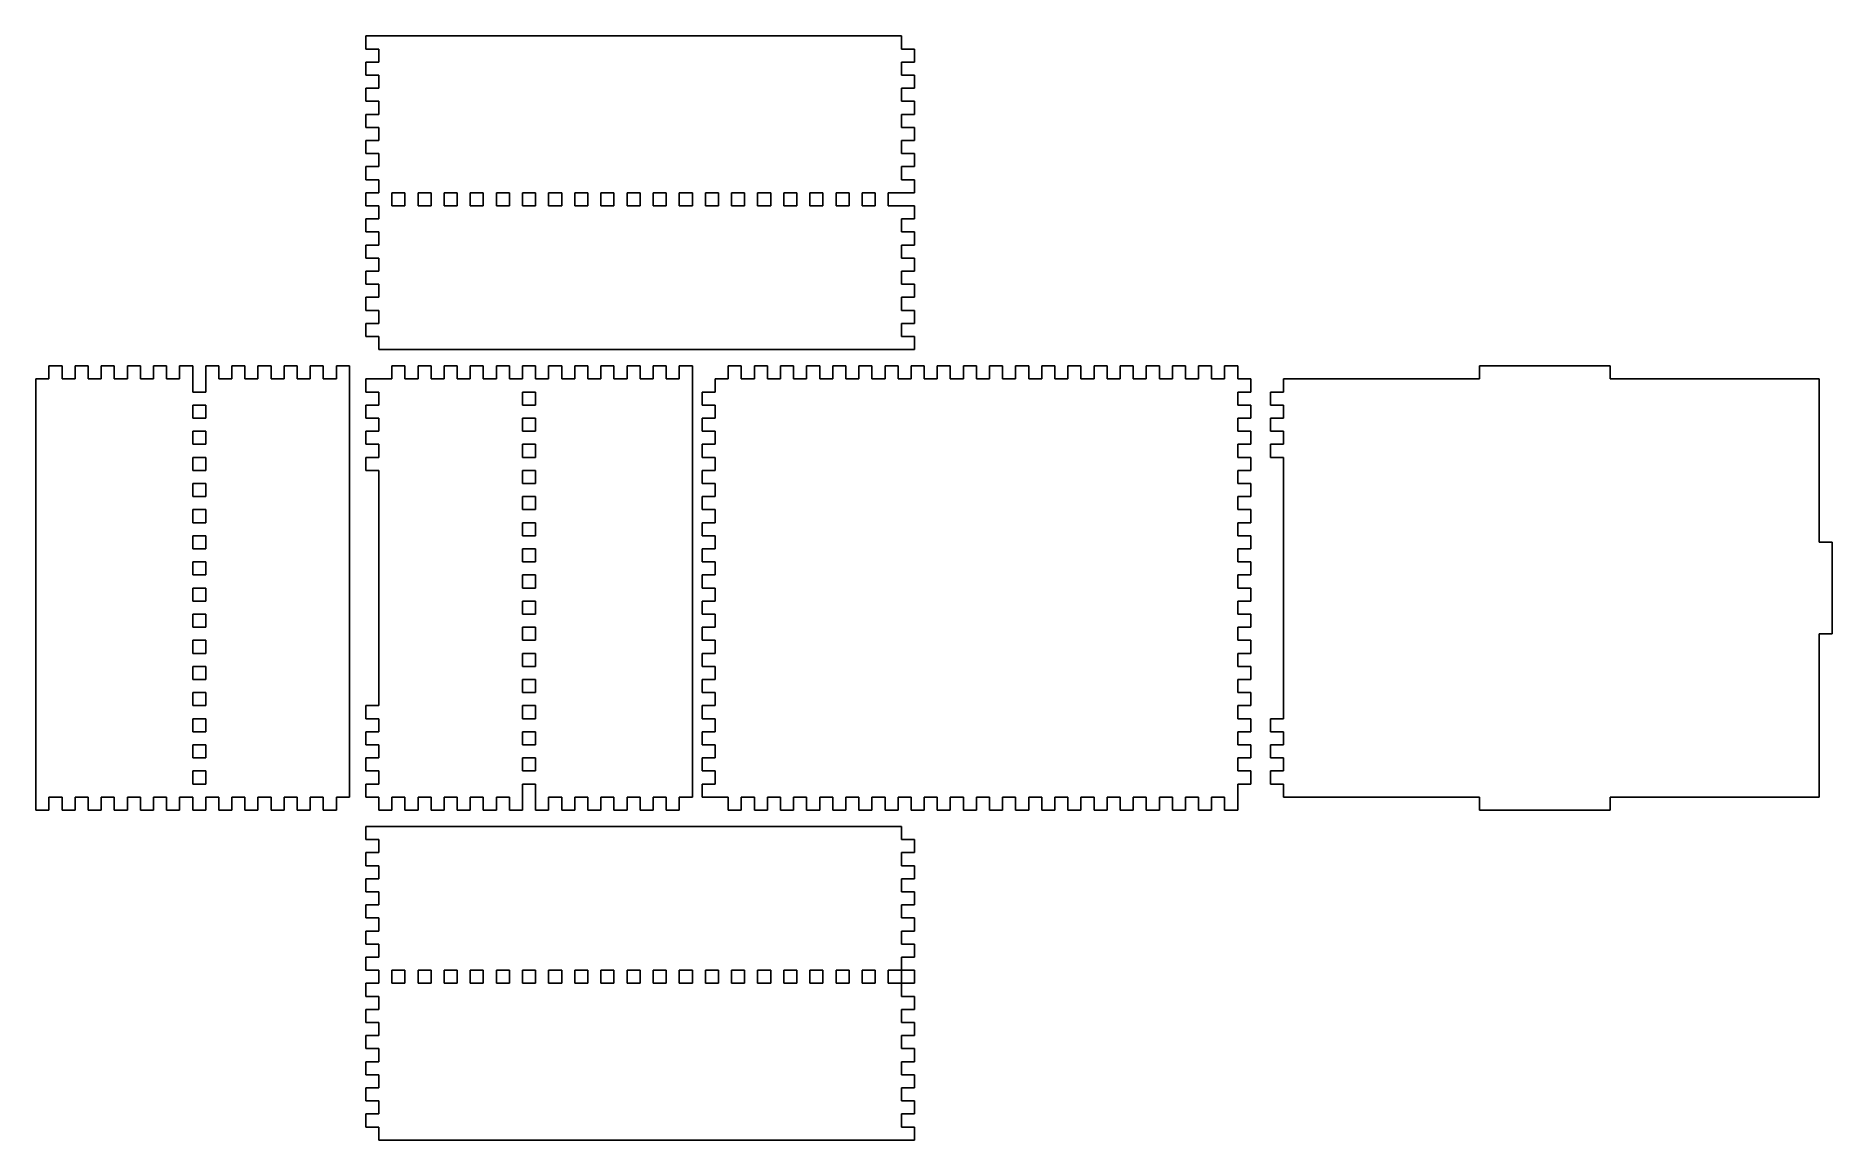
# Model space of a CAD drawing. Header units: metres. Extents: x -105 to 445, y -105 to 233.
import ezdxf

# ---------------------------------------------------------------- set-up
doc = ezdxf.new("R2010")
doc.units = ezdxf.units.M

msp = doc.modelspace()

# ---------------------------------------------------------------- linework, layer by layer
for p, q in [((160, 233), (-4, 233)), ((-4, 233), (-4, 229)), ((160, 229), (160, 233)), ((-4, 229), (0, 229)), ((0, 229), (0, 225)), ((164, 229), (160, 229)), ((164, 225), (164, 229)), ((0, 225), (-4, 225)), ((-4, 225), (-4, 221)), ((-4, 221), (0, 221)), ((0, 221), (0, 217)), ((160, 221), (160, 225)), ((160, 225), (164, 225)), ((164, 221), (160, 221)), ((164, 217), (164, 221)), ((0, 217), (-4, 217)), ((-4, 217), (-4, 213)), ((160, 213), (160, 217)), ((160, 217), (164, 217)), ((-4, 213), (0, 213)), ((0, 209), (-4, 209)), ((-4, 209), (-4, 205)), ((0, 213), (0, 209)), ((164, 213), (160, 213)), ((160, 205), (160, 209)), ((160, 209), (164, 209)), ((164, 209), (164, 213)), ((-4, 205), (0, 205)), ((0, 205), (0, 201)), ((164, 205), (160, 205)), ((164, 201), (164, 205)), ((0, 201), (-4, 201)), ((-4, 201), (-4, 197)), ((160, 197), (160, 201)), ((160, 201), (164, 201)), ((-4, 197), (0, 197)), ((0, 193), (-4, 193)), ((-4, 193), (-4, 189)), ((0, 197), (0, 193)), ((164, 197), (160, 197)), ((160, 189), (160, 193)), ((160, 193), (164, 193)), ((164, 193), (164, 197)), ((-4, 189), (0, 189)), ((0, 189), (0, 185)), ((164, 189), (160, 189)), ((164, 185), (164, 189)), ((0, 185), (-4, 185)), ((-4, 185), (-4, 181)), ((4, 181), (4, 185)), ((4, 185), (8, 185)), ((8, 185), (8, 181)), ((12, 181), (12, 185)), ((12, 185), (16, 185)), ((16, 185), (16, 181)), ((20, 181), (20, 185)), ((20, 185), (24, 185)), ((24, 185), (24, 181)), ((28, 181), (28, 185)), ((28, 185), (32, 185)), ((32, 185), (32, 181)), ((36, 181), (36, 185)), ((36, 185), (40, 185)), ((40, 185), (40, 181)), ((44, 181), (44, 185)), ((44, 185), (48, 185)), ((48, 185), (48, 181)), ((52, 181), (52, 185)), ((52, 185), (56, 185)), ((56, 185), (56, 181)), ((60, 181), (60, 185)), ((60, 185), (64, 185)), ((64, 185), (64, 181)), ((68, 181), (68, 185)), ((68, 185), (72, 185)), ((72, 185), (72, 181)), ((76, 181), (76, 185)), ((76, 185), (80, 185)), ((80, 185), (80, 181)), ((84, 181), (84, 185)), ((84, 185), (88, 185)), ((88, 185), (88, 181)), ((92, 181), (92, 185)), ((92, 185), (96, 185)), ((96, 185), (96, 181)), ((100, 181), (100, 185)), ((100, 185), (104, 185)), ((104, 185), (104, 181)), ((108, 181), (108, 185)), ((108, 185), (112, 185)), ((112, 185), (112, 181)), ((116, 181), (116, 185)), ((116, 185), (120, 185)), ((120, 185), (120, 181)), ((124, 181), (124, 185)), ((124, 185), (128, 185)), ((128, 185), (128, 181)), ((132, 181), (132, 185)), ((132, 185), (136, 185)), ((136, 185), (136, 181)), ((140, 181), (140, 185)), ((140, 185), (144, 185)), ((144, 185), (144, 181)), ((148, 181), (148, 185)), ((148, 185), (152, 185)), ((152, 185), (152, 181)), ((156, 185), (164, 185)), ((156, 181), (156, 185)), ((-4, 181), (0, 181)), ((0, 177), (-4, 177)), ((-4, 177), (-4, 173)), ((0, 181), (0, 177)), ((8, 181), (4, 181)), ((16, 181), (12, 181)), ((24, 181), (20, 181)), ((32, 181), (28, 181)), ((40, 181), (36, 181)), ((48, 181), (44, 181)), ((56, 181), (52, 181)), ((64, 181), (60, 181)), ((72, 181), (68, 181)), ((80, 181), (76, 181)), ((88, 181), (84, 181)), ((96, 181), (92, 181)), ((104, 181), (100, 181)), ((112, 181), (108, 181)), ((120, 181), (116, 181)), ((128, 181), (124, 181)), ((136, 181), (132, 181)), ((144, 181), (140, 181)), ((152, 181), (148, 181)), ((164, 181), (156, 181)), ((160, 173), (160, 177)), ((160, 177), (164, 177)), ((164, 177), (164, 181)), ((-4, 173), (0, 173)), ((0, 173), (0, 169)), ((164, 173), (160, 173)), ((164, 169), (164, 173)), ((0, 169), (-4, 169)), ((-4, 169), (-4, 165)), ((-4, 165), (0, 165)), ((0, 165), (0, 161)), ((160, 165), (160, 169)), ((160, 169), (164, 169)), ((164, 165), (160, 165)), ((164, 161), (164, 165)), ((0, 161), (-4, 161)), ((-4, 161), (-4, 157)), ((160, 157), (160, 161)), ((160, 161), (164, 161)), ((-4, 157), (0, 157)), ((0, 157), (0, 153)), ((164, 157), (160, 157)), ((164, 153), (164, 157)), ((0, 153), (-4, 153)), ((-4, 153), (-4, 149)), ((-4, 149), (0, 149)), ((0, 149), (0, 145)), ((160, 149), (160, 153)), ((160, 153), (164, 153)), ((164, 149), (160, 149)), ((164, 145), (164, 149)), ((0, 145), (-4, 145)), ((-4, 145), (-4, 141)), ((160, 141), (160, 145)), ((160, 145), (164, 145)), ((-4, 141), (0, 141)), ((0, 141), (0, 137)), ((164, 141), (160, 141)), ((164, 137), (164, 141)), ((-97, 132), (-101, 132)), ((-101, 132), (-101, 128)), ((-97, 128), (-97, 132)), ((-89, 132), (-93, 132)), ((-93, 132), (-93, 128)), ((-89, 128), (-89, 132)), ((-81, 132), (-85, 132)), ((-85, 132), (-85, 128)), ((-81, 128), (-81, 132)), ((-73, 132), (-77, 132)), ((-77, 132), (-77, 128)), ((-73, 128), (-73, 132)), ((-65, 132), (-69, 132)), ((-69, 132), (-69, 128)), ((-65, 128), (-65, 132)), ((-57, 132), (-61, 132)), ((-61, 132), (-61, 128)), ((-57, 124), (-57, 132)), ((-49, 132), (-53, 132)), ((-53, 132), (-53, 124)), ((-49, 128), (-49, 132)), ((-41, 132), (-45, 132)), ((-45, 132), (-45, 128)), ((-41, 128), (-41, 132)), ((-33, 132), (-37, 132)), ((-37, 132), (-37, 128)), ((-33, 128), (-33, 132)), ((-25, 132), (-29, 132)), ((-29, 132), (-29, 128)), ((-25, 128), (-25, 132)), ((-17, 132), (-21, 132)), ((-21, 132), (-21, 128)), ((-17, 128), (-17, 132)), ((-9, 132), (-13, 132)), ((-13, 132), (-13, 128)), ((-9, 0), (-9, 132)), ((0, 137), (164, 137)), ((8, 132), (4, 132)), ((4, 132), (4, 128)), ((8, 128), (8, 132)), ((16, 132), (12, 132)), ((12, 132), (12, 128)), ((16, 128), (16, 132)), ((24, 132), (20, 132)), ((20, 132), (20, 128)), ((24, 128), (24, 132)), ((32, 132), (28, 132)), ((28, 132), (28, 128)), ((32, 128), (32, 132)), ((40, 132), (36, 132)), ((36, 132), (36, 128)), ((40, 128), (40, 132)), ((48, 132), (44, 132)), ((44, 132), (44, 128)), ((48, 128), (48, 132)), ((56, 132), (52, 132)), ((52, 132), (52, 128)), ((56, 128), (56, 132)), ((64, 132), (60, 132)), ((60, 132), (60, 128)), ((64, 128), (64, 132)), ((72, 132), (68, 132)), ((68, 132), (68, 128)), ((72, 128), (72, 132)), ((80, 132), (76, 132)), ((76, 132), (76, 128)), ((80, 128), (80, 132)), ((88, 132), (84, 132)), ((84, 132), (84, 128)), ((88, 128), (88, 132)), ((96, 132), (92, 132)), ((92, 132), (92, 128)), ((96, 0), (96, 132)), ((111, 132), (107, 132)), ((107, 132), (107, 128)), ((111, 128), (111, 132)), ((119, 132), (115, 132)), ((115, 132), (115, 128)), ((119, 128), (119, 132)), ((127, 132), (123, 132)), ((123, 132), (123, 128)), ((127, 128), (127, 132)), ((135, 132), (131, 132)), ((131, 132), (131, 128)), ((135, 128), (135, 132)), ((143, 132), (139, 132)), ((139, 132), (139, 128)), ((143, 128), (143, 132)), ((151, 132), (147, 132)), ((147, 132), (147, 128)), ((151, 128), (151, 132)), ((159, 132), (155, 132)), ((155, 132), (155, 128)), ((159, 128), (159, 132)), ((167, 132), (163, 132)), ((163, 132), (163, 128)), ((167, 128), (167, 132)), ((175, 132), (171, 132)), ((171, 132), (171, 128)), ((175, 128), (175, 132)), ((183, 132), (179, 132)), ((179, 132), (179, 128)), ((183, 128), (183, 132)), ((191, 132), (187, 132)), ((187, 132), (187, 128)), ((191, 128), (191, 132)), ((199, 132), (195, 132)), ((195, 132), (195, 128)), ((199, 128), (199, 132)), ((207, 132), (203, 132)), ((203, 132), (203, 128)), ((207, 128), (207, 132)), ((215, 132), (211, 132)), ((211, 132), (211, 128)), ((215, 128), (215, 132)), ((223, 132), (219, 132)), ((219, 132), (219, 128)), ((223, 128), (223, 132)), ((231, 132), (227, 132)), ((227, 132), (227, 128)), ((231, 128), (231, 132)), ((239, 132), (235, 132)), ((235, 132), (235, 128)), ((239, 128), (239, 132)), ((247, 132), (243, 132)), ((243, 132), (243, 128)), ((247, 128), (247, 132)), ((255, 132), (251, 132)), ((251, 132), (251, 128)), ((255, 128), (255, 132)), ((263, 132), (259, 132)), ((259, 132), (259, 128)), ((263, 128), (263, 132)), ((377, 132), (337, 132)), ((337, 132), (337, 128)), ((377, 128), (377, 132)), ((-101, 128), (-105, 128)), ((-105, 128), (-105, -4)), ((-93, 128), (-97, 128)), ((-85, 128), (-89, 128)), ((-77, 128), (-81, 128)), ((-69, 128), (-73, 128)), ((-61, 128), (-65, 128)), ((-45, 128), (-49, 128)), ((-37, 128), (-41, 128)), ((-29, 128), (-33, 128)), ((-21, 128), (-25, 128)), ((-13, 128), (-17, 128)), ((4, 128), (-4, 128)), ((-4, 128), (-4, 124)), ((12, 128), (8, 128)), ((20, 128), (16, 128)), ((28, 128), (24, 128)), ((36, 128), (32, 128)), ((44, 128), (40, 128)), ((52, 128), (48, 128)), ((60, 128), (56, 128)), ((68, 128), (64, 128)), ((76, 128), (72, 128)), ((84, 128), (80, 128)), ((92, 128), (88, 128)), ((107, 128), (103, 128)), ((103, 128), (103, 124)), ((115, 128), (111, 128)), ((123, 128), (119, 128)), ((131, 128), (127, 128)), ((139, 128), (135, 128)), ((147, 128), (143, 128)), ((155, 128), (151, 128)), ((163, 128), (159, 128)), ((171, 128), (167, 128)), ((179, 128), (175, 128)), ((187, 128), (183, 128)), ((195, 128), (191, 128)), ((203, 128), (199, 128)), ((211, 128), (207, 128)), ((219, 128), (215, 128)), ((227, 128), (223, 128)), ((235, 128), (231, 128)), ((243, 128), (239, 128)), ((251, 128), (247, 128)), ((259, 128), (255, 128)), ((267, 128), (263, 128)), ((267, 124), (267, 128)), ((337, 128), (277, 128)), ((277, 128), (277, 124)), ((441, 128), (377, 128)), ((441, 78), (441, 128)), ((-53, 124), (-57, 124)), ((-4, 124), (0, 124)), ((0, 124), (0, 120)), ((44, 120), (44, 124)), ((44, 124), (48, 124)), ((48, 124), (48, 120)), ((103, 124), (99, 124)), ((99, 124), (99, 120)), ((263, 120), (263, 124)), ((263, 124), (267, 124)), ((277, 124), (273, 124)), ((273, 124), (273, 120)), ((-57, 116), (-57, 120)), ((-57, 120), (-53, 120)), ((-53, 116), (-57, 116)), ((-53, 120), (-53, 116)), ((0, 120), (-4, 120)), ((-4, 120), (-4, 116)), ((-4, 116), (0, 116)), ((0, 116), (0, 112)), ((48, 120), (44, 120)), ((44, 112), (44, 116)), ((44, 116), (48, 116)), ((48, 116), (48, 112)), ((99, 120), (103, 120)), ((103, 116), (99, 116)), ((99, 116), (99, 112)), ((103, 120), (103, 116)), ((267, 120), (263, 120)), ((263, 112), (263, 116)), ((263, 116), (267, 116)), ((267, 116), (267, 120)), ((273, 120), (277, 120)), ((277, 116), (273, 116)), ((273, 116), (273, 112)), ((277, 120), (277, 116)), ((-57, 108), (-57, 112)), ((-57, 112), (-53, 112)), ((-53, 112), (-53, 108)), ((0, 112), (-4, 112)), ((-4, 112), (-4, 108)), ((48, 112), (44, 112)), ((99, 112), (103, 112)), ((103, 112), (103, 108)), ((267, 112), (263, 112)), ((267, 108), (267, 112)), ((273, 112), (277, 112)), ((277, 112), (277, 108)), ((-53, 108), (-57, 108)), ((-4, 108), (0, 108)), ((0, 108), (0, 104)), ((44, 104), (44, 108)), ((44, 108), (48, 108)), ((48, 108), (48, 104)), ((103, 108), (99, 108)), ((99, 108), (99, 104)), ((263, 104), (263, 108)), ((263, 108), (267, 108)), ((277, 108), (273, 108)), ((273, 108), (273, 104)), ((-57, 100), (-57, 104)), ((-57, 104), (-53, 104)), ((-53, 100), (-57, 100)), ((-53, 104), (-53, 100)), ((0, 104), (-4, 104)), ((-4, 104), (-4, 100)), ((-4, 100), (0, 100)), ((0, 100), (0, 28)), ((48, 104), (44, 104)), ((44, 96), (44, 100)), ((44, 100), (48, 100)), ((48, 100), (48, 96)), ((99, 104), (103, 104)), ((103, 100), (99, 100)), ((99, 100), (99, 96)), ((103, 104), (103, 100)), ((267, 104), (263, 104)), ((263, 96), (263, 100)), ((263, 100), (267, 100)), ((267, 100), (267, 104)), ((273, 104), (277, 104)), ((277, 104), (277, 24)), ((-57, 92), (-57, 96)), ((-57, 96), (-53, 96)), ((-53, 96), (-53, 92)), ((48, 96), (44, 96)), ((99, 96), (103, 96)), ((103, 96), (103, 92)), ((267, 96), (263, 96)), ((267, 92), (267, 96)), ((-53, 92), (-57, 92)), ((-57, 84), (-57, 88)), ((-57, 88), (-53, 88)), ((-53, 88), (-53, 84)), ((44, 88), (44, 92)), ((44, 92), (48, 92)), ((48, 88), (44, 88)), ((48, 92), (48, 88)), ((103, 92), (99, 92)), ((99, 92), (99, 88)), ((99, 88), (103, 88)), ((103, 88), (103, 84)), ((263, 88), (263, 92)), ((263, 92), (267, 92)), ((267, 88), (263, 88)), ((267, 84), (267, 88)), ((-53, 84), (-57, 84)), ((44, 80), (44, 84)), ((44, 84), (48, 84)), ((48, 84), (48, 80)), ((103, 84), (99, 84)), ((99, 84), (99, 80)), ((263, 80), (263, 84)), ((263, 84), (267, 84)), ((-57, 76), (-57, 80)), ((-57, 80), (-53, 80)), ((-53, 80), (-53, 76)), ((48, 80), (44, 80)), ((99, 80), (103, 80)), ((103, 80), (103, 76)), ((267, 80), (263, 80)), ((267, 76), (267, 80)), ((445, 78), (441, 78)), ((445, 50), (445, 78)), ((-53, 76), (-57, 76)), ((-57, 68), (-57, 72)), ((-57, 72), (-53, 72)), ((-53, 72), (-53, 68)), ((44, 72), (44, 76)), ((44, 76), (48, 76)), ((48, 72), (44, 72)), ((48, 76), (48, 72)), ((103, 76), (99, 76)), ((99, 76), (99, 72)), ((99, 72), (103, 72)), ((103, 72), (103, 68)), ((263, 72), (263, 76)), ((263, 76), (267, 76)), ((267, 72), (263, 72)), ((267, 68), (267, 72)), ((-53, 68), (-57, 68)), ((44, 64), (44, 68)), ((44, 68), (48, 68)), ((48, 68), (48, 64)), ((103, 68), (99, 68)), ((99, 68), (99, 64)), ((263, 64), (263, 68)), ((263, 68), (267, 68)), ((-57, 60), (-57, 64)), ((-57, 64), (-53, 64)), ((-53, 64), (-53, 60)), ((48, 64), (44, 64)), ((99, 64), (103, 64)), ((103, 64), (103, 60)), ((267, 64), (263, 64)), ((267, 60), (267, 64)), ((-53, 60), (-57, 60)), ((-57, 52), (-57, 56)), ((-57, 56), (-53, 56)), ((-53, 56), (-53, 52)), ((44, 56), (44, 60)), ((44, 60), (48, 60)), ((48, 56), (44, 56)), ((48, 60), (48, 56)), ((103, 60), (99, 60)), ((99, 60), (99, 56)), ((99, 56), (103, 56)), ((103, 56), (103, 52)), ((263, 56), (263, 60)), ((263, 60), (267, 60)), ((267, 56), (263, 56)), ((267, 52), (267, 56)), ((-53, 52), (-57, 52)), ((44, 48), (44, 52)), ((44, 52), (48, 52)), ((48, 52), (48, 48)), ((103, 52), (99, 52)), ((99, 52), (99, 48)), ((263, 48), (263, 52)), ((263, 52), (267, 52)), ((441, 0), (441, 50)), ((441, 50), (445, 50)), ((-57, 44), (-57, 48)), ((-57, 48), (-53, 48)), ((-53, 44), (-57, 44)), ((-53, 48), (-53, 44)), ((48, 48), (44, 48)), ((44, 40), (44, 44)), ((44, 44), (48, 44)), ((48, 44), (48, 40)), ((99, 48), (103, 48)), ((103, 44), (99, 44)), ((99, 44), (99, 40)), ((103, 48), (103, 44)), ((267, 48), (263, 48)), ((263, 40), (263, 44)), ((263, 44), (267, 44)), ((267, 44), (267, 48)), ((-57, 36), (-57, 40)), ((-57, 40), (-53, 40)), ((-53, 40), (-53, 36)), ((48, 40), (44, 40)), ((99, 40), (103, 40)), ((103, 40), (103, 36)), ((267, 40), (263, 40)), ((267, 36), (267, 40)), ((-53, 36), (-57, 36)), ((44, 32), (44, 36)), ((44, 36), (48, 36)), ((48, 36), (48, 32)), ((103, 36), (99, 36)), ((99, 36), (99, 32)), ((263, 32), (263, 36)), ((263, 36), (267, 36)), ((-57, 28), (-57, 32)), ((-57, 32), (-53, 32)), ((-53, 28), (-57, 28)), ((-53, 32), (-53, 28)), ((0, 28), (-4, 28)), ((-4, 28), (-4, 24)), ((48, 32), (44, 32)), ((44, 24), (44, 28)), ((44, 28), (48, 28)), ((48, 28), (48, 24)), ((99, 32), (103, 32)), ((103, 28), (99, 28)), ((99, 28), (99, 24)), ((103, 32), (103, 28)), ((267, 32), (263, 32)), ((263, 24), (263, 28)), ((263, 28), (267, 28)), ((267, 28), (267, 32)), ((-57, 20), (-57, 24)), ((-57, 24), (-53, 24)), ((-53, 24), (-53, 20)), ((-4, 24), (0, 24)), ((0, 24), (0, 20)), ((48, 24), (44, 24)), ((99, 24), (103, 24)), ((103, 24), (103, 20)), ((267, 24), (263, 24)), ((267, 20), (267, 24)), ((277, 24), (273, 24)), ((273, 24), (273, 20)), ((-53, 20), (-57, 20)), ((0, 20), (-4, 20)), ((-4, 20), (-4, 16)), ((44, 16), (44, 20)), ((44, 20), (48, 20)), ((48, 20), (48, 16)), ((103, 20), (99, 20)), ((99, 20), (99, 16)), ((263, 16), (263, 20)), ((263, 20), (267, 20)), ((273, 20), (277, 20)), ((277, 20), (277, 16)), ((-57, 12), (-57, 16)), ((-57, 16), (-53, 16)), ((-53, 12), (-57, 12)), ((-53, 16), (-53, 12)), ((-4, 16), (0, 16)), ((0, 12), (-4, 12)), ((-4, 12), (-4, 8)), ((0, 16), (0, 12)), ((48, 16), (44, 16)), ((44, 8), (44, 12)), ((44, 12), (48, 12)), ((48, 12), (48, 8)), ((99, 16), (103, 16)), ((103, 12), (99, 12)), ((99, 12), (99, 8)), ((103, 16), (103, 12)), ((267, 16), (263, 16)), ((263, 8), (263, 12)), ((263, 12), (267, 12)), ((267, 12), (267, 16)), ((277, 16), (273, 16)), ((273, 16), (273, 12)), ((273, 12), (277, 12)), ((277, 12), (277, 8)), ((-57, 4), (-57, 8)), ((-57, 8), (-53, 8)), ((-53, 8), (-53, 4)), ((-4, 8), (0, 8)), ((0, 8), (0, 4)), ((48, 8), (44, 8)), ((99, 8), (103, 8)), ((103, 8), (103, 4)), ((267, 8), (263, 8)), ((267, 4), (267, 8)), ((277, 8), (273, 8)), ((273, 8), (273, 4)), ((-101, -4), (-101, 0)), ((-101, 0), (-97, 0)), ((-97, 0), (-97, -4)), ((-93, -4), (-93, 0)), ((-93, 0), (-89, 0)), ((-89, 0), (-89, -4)), ((-85, -4), (-85, 0)), ((-85, 0), (-81, 0)), ((-81, 0), (-81, -4)), ((-77, -4), (-77, 0)), ((-77, 0), (-73, 0)), ((-73, 0), (-73, -4)), ((-69, -4), (-69, 0)), ((-69, 0), (-65, 0)), ((-65, 0), (-65, -4)), ((-61, -4), (-61, 0)), ((-61, 0), (-57, 0)), ((-53, 4), (-57, 4)), ((-57, 0), (-57, -4)), ((-53, -4), (-53, 0)), ((-53, 0), (-49, 0)), ((-49, 0), (-49, -4)), ((-45, -4), (-45, 0)), ((-45, 0), (-41, 0)), ((-41, 0), (-41, -4)), ((-37, -4), (-37, 0)), ((-37, 0), (-33, 0)), ((-33, 0), (-33, -4)), ((-29, -4), (-29, 0)), ((-29, 0), (-25, 0)), ((-25, 0), (-25, -4)), ((-21, -4), (-21, 0)), ((-21, 0), (-17, 0)), ((-17, 0), (-17, -4)), ((-13, -4), (-13, 0)), ((-13, 0), (-9, 0)), ((0, 4), (-4, 4)), ((-4, 4), (-4, 0)), ((-4, 0), (0, 0)), ((0, 0), (0, -4)), ((4, -4), (4, 0)), ((4, 0), (8, 0)), ((8, 0), (8, -4)), ((12, -4), (12, 0)), ((12, 0), (16, 0)), ((16, 0), (16, -4)), ((20, -4), (20, 0)), ((20, 0), (24, 0)), ((24, 0), (24, -4)), ((28, -4), (28, 0)), ((28, 0), (32, 0)), ((32, 0), (32, -4)), ((36, -4), (36, 0)), ((36, 0), (40, 0)), ((40, 0), (40, -4)), ((44, -4), (44, 4)), ((44, 4), (48, 4)), ((48, 4), (48, -4)), ((52, -4), (52, 0)), ((52, 0), (56, 0)), ((56, 0), (56, -4)), ((60, -4), (60, 0)), ((60, 0), (64, 0)), ((64, 0), (64, -4)), ((68, -4), (68, 0)), ((68, 0), (72, 0)), ((72, 0), (72, -4)), ((76, -4), (76, 0)), ((76, 0), (80, 0)), ((80, 0), (80, -4)), ((84, -4), (84, 0)), ((84, 0), (88, 0)), ((88, 0), (88, -4)), ((92, -4), (92, 0)), ((92, 0), (96, 0)), ((103, 4), (99, 4)), ((99, 4), (99, 0)), ((99, 0), (107, 0)), ((107, 0), (107, -4)), ((111, 0), (115, 0)), ((111, -4), (111, 0)), ((115, 0), (115, -4)), ((119, -4), (119, 0)), ((119, 0), (123, 0)), ((123, 0), (123, -4)), ((127, -4), (127, 0)), ((127, 0), (131, 0)), ((131, 0), (131, -4)), ((135, -4), (135, 0)), ((135, 0), (139, 0)), ((139, 0), (139, -4)), ((143, -4), (143, 0)), ((143, 0), (147, 0)), ((147, 0), (147, -4)), ((151, -4), (151, 0)), ((151, 0), (155, 0)), ((155, 0), (155, -4)), ((159, -4), (159, 0)), ((159, 0), (163, 0)), ((163, 0), (163, -4)), ((167, -4), (167, 0)), ((167, 0), (171, 0)), ((171, 0), (171, -4)), ((175, -4), (175, 0)), ((175, 0), (179, 0)), ((179, 0), (179, -4)), ((183, -4), (183, 0)), ((183, 0), (187, 0)), ((187, 0), (187, -4)), ((191, -4), (191, 0)), ((191, 0), (195, 0)), ((195, 0), (195, -4)), ((199, -4), (199, 0)), ((199, 0), (203, 0)), ((203, 0), (203, -4)), ((207, -4), (207, 0)), ((207, 0), (211, 0)), ((211, 0), (211, -4)), ((215, -4), (215, 0)), ((215, 0), (219, 0)), ((219, 0), (219, -4)), ((223, -4), (223, 0)), ((223, 0), (227, 0)), ((227, 0), (227, -4)), ((231, -4), (231, 0)), ((231, 0), (235, 0)), ((235, 0), (235, -4)), ((239, -4), (239, 0)), ((239, 0), (243, 0)), ((243, 0), (243, -4)), ((247, -4), (247, 0)), ((247, 0), (251, 0)), ((251, 0), (251, -4)), ((255, -4), (255, 0)), ((255, 0), (259, 0)), ((259, 0), (259, -4)), ((263, -4), (263, 4)), ((263, 4), (267, 4)), ((273, 4), (277, 4)), ((277, 4), (277, 0)), ((277, 0), (337, 0)), ((337, 0), (337, -4)), ((377, 0), (441, 0)), ((377, -4), (377, 0)), ((-105, -4), (-101, -4)), ((-97, -4), (-93, -4)), ((-89, -4), (-85, -4)), ((-81, -4), (-77, -4)), ((-73, -4), (-69, -4)), ((-65, -4), (-61, -4)), ((-57, -4), (-53, -4)), ((-49, -4), (-45, -4)), ((-41, -4), (-37, -4)), ((-33, -4), (-29, -4)), ((-25, -4), (-21, -4)), ((-17, -4), (-13, -4)), ((0, -4), (4, -4)), ((8, -4), (12, -4)), ((16, -4), (20, -4)), ((24, -4), (28, -4)), ((32, -4), (36, -4)), ((40, -4), (44, -4)), ((48, -4), (52, -4)), ((56, -4), (60, -4)), ((64, -4), (68, -4)), ((72, -4), (76, -4)), ((80, -4), (84, -4)), ((88, -4), (92, -4)), ((107, -4), (111, -4)), ((115, -4), (119, -4)), ((123, -4), (127, -4)), ((131, -4), (135, -4)), ((139, -4), (143, -4)), ((147, -4), (151, -4)), ((155, -4), (159, -4)), ((163, -4), (167, -4)), ((171, -4), (175, -4)), ((179, -4), (183, -4)), ((187, -4), (191, -4)), ((195, -4), (199, -4)), ((203, -4), (207, -4)), ((211, -4), (215, -4)), ((219, -4), (223, -4)), ((227, -4), (231, -4)), ((235, -4), (239, -4)), ((243, -4), (247, -4)), ((251, -4), (255, -4)), ((259, -4), (263, -4)), ((337, -4), (377, -4)), ((160, -9), (-4, -9)), ((-4, -9), (-4, -13)), ((160, -13), (160, -9)), ((-4, -13), (0, -13)), ((0, -13), (0, -17)), ((164, -13), (160, -13)), ((164, -17), (164, -13)), ((0, -17), (-4, -17)), ((-4, -17), (-4, -21)), ((-4, -21), (0, -21)), ((0, -21), (0, -25)), ((160, -21), (160, -17)), ((160, -17), (164, -17)), ((164, -21), (160, -21)), ((164, -25), (164, -21)), ((0, -25), (-4, -25)), ((-4, -25), (-4, -29)), ((160, -29), (160, -25)), ((160, -25), (164, -25)), ((-4, -29), (0, -29)), ((0, -33), (-4, -33)), ((-4, -33), (-4, -37)), ((0, -29), (0, -33)), ((164, -29), (160, -29)), ((160, -37), (160, -33)), ((160, -33), (164, -33)), ((164, -33), (164, -29)), ((-4, -37), (0, -37)), ((0, -37), (0, -41)), ((164, -37), (160, -37)), ((164, -41), (164, -37)), ((0, -41), (-4, -41)), ((-4, -41), (-4, -45)), ((160, -45), (160, -41)), ((160, -41), (164, -41)), ((-4, -45), (0, -45)), ((0, -49), (-4, -49)), ((-4, -49), (-4, -53)), ((0, -45), (0, -49)), ((164, -45), (160, -45)), ((160, -53), (160, -49)), ((160, -49), (164, -49)), ((164, -49), (164, -45)), ((-4, -53), (0, -53)), ((0, -53), (0, -57)), ((4, -57), (4, -53)), ((4, -53), (8, -53)), ((8, -53), (8, -57)), ((12, -57), (12, -53)), ((12, -53), (16, -53)), ((16, -53), (16, -57)), ((20, -57), (20, -53)), ((20, -53), (24, -53)), ((24, -53), (24, -57)), ((28, -57), (28, -53)), ((28, -53), (32, -53)), ((32, -53), (32, -57)), ((36, -57), (36, -53)), ((36, -53), (40, -53)), ((40, -53), (40, -57)), ((44, -57), (44, -53)), ((44, -53), (48, -53)), ((48, -53), (48, -57)), ((52, -57), (52, -53)), ((52, -53), (56, -53)), ((56, -53), (56, -57)), ((60, -57), (60, -53)), ((60, -53), (64, -53)), ((64, -53), (64, -57)), ((68, -57), (68, -53)), ((68, -53), (72, -53)), ((72, -53), (72, -57)), ((76, -57), (76, -53)), ((76, -53), (80, -53)), ((80, -53), (80, -57)), ((84, -57), (84, -53)), ((84, -53), (88, -53)), ((88, -53), (88, -57)), ((92, -57), (92, -53)), ((92, -53), (96, -53)), ((96, -53), (96, -57)), ((100, -57), (100, -53)), ((100, -53), (104, -53)), ((104, -53), (104, -57)), ((108, -57), (108, -53)), ((108, -53), (112, -53)), ((112, -53), (112, -57)), ((116, -57), (116, -53)), ((116, -53), (120, -53)), ((120, -53), (120, -57)), ((124, -57), (124, -53)), ((124, -53), (128, -53)), ((128, -53), (128, -57)), ((132, -57), (132, -53)), ((132, -53), (136, -53)), ((136, -53), (136, -57)), ((140, -57), (140, -53)), ((140, -53), (144, -53)), ((144, -53), (144, -57)), ((148, -57), (148, -53)), ((148, -53), (152, -53)), ((152, -53), (152, -57)), ((156, -57), (156, -53)), ((156, -53), (160, -53)), ((164, -53), (160, -53)), ((160, -53), (160, -57)), ((164, -57), (164, -53)), ((0, -57), (-4, -57)), ((-4, -57), (-4, -61)), ((8, -57), (4, -57)), ((16, -57), (12, -57)), ((24, -57), (20, -57)), ((32, -57), (28, -57)), ((40, -57), (36, -57)), ((48, -57), (44, -57)), ((56, -57), (52, -57)), ((64, -57), (60, -57)), ((72, -57), (68, -57)), ((80, -57), (76, -57)), ((88, -57), (84, -57)), ((96, -57), (92, -57)), ((104, -57), (100, -57)), ((112, -57), (108, -57)), ((120, -57), (116, -57)), ((128, -57), (124, -57)), ((136, -57), (132, -57)), ((144, -57), (140, -57)), ((152, -57), (148, -57)), ((160, -57), (156, -57)), ((160, -61), (160, -57)), ((160, -57), (164, -57)), ((-4, -61), (0, -61)), ((0, -65), (-4, -65)), ((-4, -65), (-4, -69)), ((0, -61), (0, -65)), ((164, -61), (160, -61)), ((160, -69), (160, -65)), ((160, -65), (164, -65)), ((164, -65), (164, -61)), ((-4, -69), (0, -69)), ((0, -69), (0, -73)), ((164, -69), (160, -69)), ((164, -73), (164, -69)), ((0, -73), (-4, -73)), ((-4, -73), (-4, -77)), ((-4, -77), (0, -77)), ((0, -77), (0, -81)), ((160, -77), (160, -73)), ((160, -73), (164, -73)), ((164, -77), (160, -77)), ((164, -81), (164, -77)), ((0, -81), (-4, -81)), ((-4, -81), (-4, -85)), ((160, -85), (160, -81)), ((160, -81), (164, -81)), ((-4, -85), (0, -85)), ((0, -85), (0, -89)), ((164, -85), (160, -85)), ((164, -89), (164, -85)), ((0, -89), (-4, -89)), ((-4, -89), (-4, -93)), ((-4, -93), (0, -93)), ((0, -93), (0, -97)), ((160, -93), (160, -89)), ((160, -89), (164, -89)), ((164, -93), (160, -93)), ((164, -97), (164, -93)), ((0, -97), (-4, -97)), ((-4, -97), (-4, -101)), ((160, -101), (160, -97)), ((160, -97), (164, -97)), ((-4, -101), (0, -101)), ((0, -101), (0, -105)), ((164, -101), (160, -101)), ((164, -105), (164, -101)), ((0, -105), (164, -105))]:
    msp.add_line(p, q)

doc.saveas('drawing.dxf')
